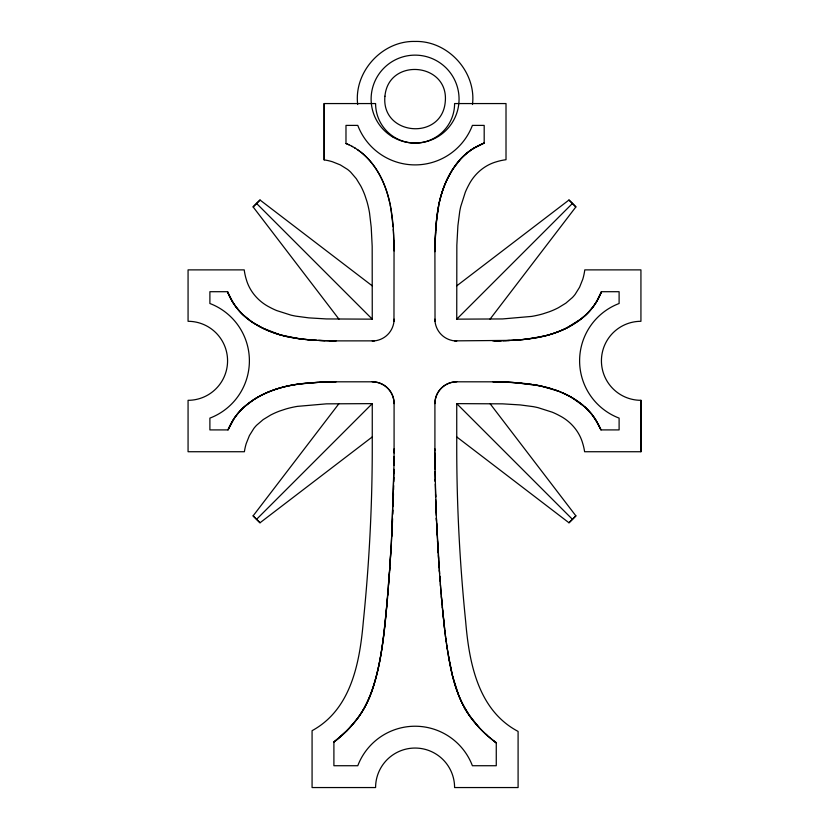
<?xml version="1.0" encoding="UTF-8"?>
<svg xmlns="http://www.w3.org/2000/svg" width="829" height="829" viewBox="0 0 829 829"><rect width="100%" height="100%" fill="white"/><g stroke="black" fill="none" stroke-linecap="round" stroke-linejoin="round"><path stroke-width="1.24" d="M324.16 159.883L324.16 103.563L375.589 103.563A39.502 39.502 0 0 0 415.091 143.075A39.502 39.502 0 0 0 454.593 103.563L506.011 103.563L506.011 159.707L504.84 159.883A56.538 56.538 0 0 0 496.581 161.748C484.478 165.126 474.395 173.924 468.727 185.064A76.455 76.455 0 0 0 465.307 192.224L460.748 206.514A106.589 106.589 0 0 0 459.732 211.416L457.898 225.747L456.841 245.177L456.738 319.155L502.561 318.937L531.658 316.409A103.801 103.801 0 0 0 542.819 313.89L549.161 311.808A79.066 79.066 0 0 0 558.331 307.756L565.803 303.196L572.393 297.538A39.232 39.232 0 0 0 575.119 294.388L579.585 287.217L582.746 279.311A56.538 56.538 0 0 0 584.611 271.052L584.787 269.881L640.931 269.881L640.931 321.3A39.502 39.502 0 0 0 601.429 360.802A39.502 39.502 0 0 0 640.931 400.314L640.931 451.732L584.611 451.732A56.538 56.538 0 0 0 582.746 443.474C579.367 431.37 570.57 421.287 559.44 415.619A76.455 76.455 0 0 0 552.269 412.2L537.98 407.64A106.589 106.589 0 0 0 533.088 406.624L520.197 404.925L502.561 403.847L456.738 403.63L456.738 448.862C456.789 506.581 459.836 564.3 465.691 621.719C469.141 662.692 478.053 710.298 518.094 731.416L518.094 787.55L454.593 787.55A39.502 39.502 0 0 0 415.091 748.048A39.502 39.502 0 0 0 375.589 787.55L312.077 787.55L312.077 730.681C351.351 709.323 359.776 662.205 363.309 621.719C369.164 564.3 372.211 506.581 372.262 448.862L372.262 403.63L326.439 403.847L297.342 406.376A103.801 103.801 0 0 0 286.181 408.894L279.839 410.977A79.066 79.066 0 0 0 270.668 415.028L263.197 419.588L256.607 425.246A39.232 39.232 0 0 0 253.881 428.396L249.415 435.567L246.254 443.484A56.538 56.538 0 0 0 244.389 451.732L188.069 451.732L188.069 400.314A39.502 39.502 0 0 0 227.571 360.802A39.502 39.502 0 0 0 188.069 321.3L188.069 269.881L244.213 269.881L244.389 271.052A56.538 56.538 0 0 0 246.254 279.311C249.633 291.414 258.43 301.497 269.56 307.165A76.455 76.455 0 0 0 276.731 310.585L291.02 315.144A106.589 106.589 0 0 0 295.912 316.16L308.802 317.87L326.439 318.937L372.262 319.155L372.18 246.254L371.216 227.187L369.516 212.835A103.801 103.801 0 0 0 366.998 201.675L364.915 195.333A79.066 79.066 0 0 0 360.864 186.162L356.304 178.701L350.646 172.1A39.232 39.232 0 0 0 347.496 169.385L340.325 164.909L332.419 161.748A56.538 56.538 0 0 0 324.16 159.883L324.16 103.563M394.086 452.955L394.086 403.63A21.73 21.73 0 0 0 392.376 395.132A21.886 21.886 0 0 0 384.469 385.537A21.73 21.73 0 0 0 372.262 381.806L334.574 381.817M435.028 321.393L434.914 251.591L435.598 231.643M640.931 451.732L640.931 400.314M394.086 448.872L394.003 465.214L394.055 456.634M434.914 251.591L435.111 241.799M391.744 536.446L394.003 464.395M393.899 473.39L393.951 469.297M393.91 472.157L391.485 541.036M393.754 481.556L393.827 477.473M393.568 489.721L393.671 485.639M393.464 493.804L393.091 506.063M392.78 514.229L392.936 510.146M435.163 240.161L436.821 217.291M392.407 523.12L392.594 518.674M472.478 104.527C476.54 71.885 447.919 40.507 415.091 41.45C382.252 40.507 353.641 71.895 357.693 104.527M392.2 527.555L389.589 571.088M393.972 321.393L394.044 247.788M391.506 540.891L389.091 578.093M391.05 548.549L390.096 563.575M435.681 230.379L436.272 222.659M389.837 567.533C385.993 609.729 385.122 653.325 370.967 693.707M389.526 571.969L387.102 602.818M388.542 585.284L388.884 580.849M436.064 225.115L435.753 229.229A357.807 357.807 0 0 0 434.904 251.591M387.744 595.305L388.148 590.3M387.537 597.802C383.495 634.827 381.962 673.739 364.532 707.479M436.178 223.685L436.614 219.125M386.884 605.315C384.014 633.532 381.361 662.174 372.573 689.293A107.397 107.397 0 0 1 356.688 719.707M436.334 221.954L438.914 204.183M436.686 218.421L436.842 217.011M437.059 215.322L436.935 216.307L438.582 205.789M437.184 214.338C439.132 199.696 443.37 185.199 450.821 172.391M370.615 694.598C363.351 713.593 350.025 729.831 333.9 742.038L333.9 765.727L357.776 765.727A61.325 61.325 0 0 1 472.395 765.727L496.27 765.727L496.27 742.929C479.929 730.784 466.261 714.629 458.779 695.562M451.442 171.344L454.188 167.075M454.624 166.442C460.955 157.323 469.608 149.811 479.639 145.023M372.262 436.924L260.016 522.778L256.534 519.358L253.114 515.876L338.968 403.63M490.032 319.155L575.886 206.908L572.466 203.426L568.984 200.017L456.738 285.86M356.584 719.624L349.475 727.986A128.039 128.039 0 0 1 333.9 742.038L346.781 730.774M338.968 319.155L253.114 206.908L256.534 203.426L260.016 200.017L372.262 285.86M456.738 436.924L568.984 522.778L572.466 519.358L575.886 515.876L490.032 403.63M253.114 206.908L260.016 200.017M256.534 519.358L372.262 403.63M456.738 319.155L572.466 203.426M568.984 522.778L575.886 515.876M480.54 144.598L484.188 143.013L484.188 125.397L472.395 125.397A61.325 61.325 0 0 1 357.776 125.397L345.983 125.397L345.983 143.5C370.667 153.261 384.905 178.763 389.972 203.654M557.938 331.828C576.922 324.823 594.248 311.093 601.481 291.704L619.108 291.704L619.108 303.497A61.325 61.325 0 0 0 619.108 418.117L619.108 429.909L601.004 429.909L595.491 419.433A62.237 62.237 0 0 0 588.3 410.293L587.191 409.174M557.337 332.056L552.518 333.745A122.36 122.36 0 0 1 537.037 337.59L522.197 339.61M306.16 383.247C275.249 385.526 240.327 399.246 227.996 429.909L209.892 429.909L209.892 418.117A61.325 61.325 0 0 0 209.892 303.497L209.892 291.704L227.519 291.704C232.514 304.564 241.788 315.6 253.446 322.958M297.393 384.283C276.606 387.278 255.622 394.987 240.711 410.293A62.31 62.31 0 0 0 233.509 419.443L227.996 429.909L233.809 418.977A62.786 62.786 0 0 1 244.244 406.863L254.182 399.371A92.278 92.278 0 0 1 266.731 392.749C288.492 383.143 312.678 382.252 336.087 381.806L328.667 381.941A430.614 430.614 0 0 0 316.181 382.501L299.497 383.993M519.213 339.859C534.177 338.76 549.15 335.911 562.901 329.776A95.76 95.76 0 0 0 569.378 326.605L578.549 320.906L585.492 315.258A62.89 62.89 0 0 0 596.745 301.321L601.481 291.704L597.118 300.689A63.025 63.025 0 0 1 586.217 314.574A66.973 66.973 0 0 1 581.699 318.533L566.518 328.066A102.257 102.257 0 0 1 555.617 332.688A112.578 112.578 0 0 1 546.093 335.621L528.601 338.916A176.504 176.504 0 0 1 522.923 339.538L512.768 340.294M307.258 383.143L310.367 382.884M521.441 339.672L510.933 340.387M518.467 339.911L512.477 340.304M311.269 382.811L318.502 382.366M511.731 340.346L508.208 340.532M511.286 340.377L454.499 340.864M329.559 340.885L374.501 340.864M509.804 340.45L505.856 340.646M319.403 382.314L322.118 382.19M508.322 340.522L504.674 340.698M323.02 382.148L326.212 382.024M503.504 340.74L505.358 340.657M503.804 340.719L494.467 340.968M326.968 382.003L329.248 381.92M501.151 340.823L496.436 340.947M330.004 381.9L330.771 381.889M332.294 381.848L333.807 381.827M495.265 340.957L492.913 340.978M434.914 450.914L434.914 403.63A21.73 21.73 0 0 1 438.634 391.423A21.886 21.886 0 0 1 448.24 383.516A21.73 21.73 0 0 1 456.738 381.806L495.587 381.827L514.944 382.635M336.087 340.978L317.921 340.398M334.688 340.968L331.89 340.937M330.502 340.906L316.15 340.294M324.906 340.729L319.32 340.481M515.534 382.677L520.239 383.019M314.885 340.211L309.29 339.797M312.357 340.045L316.523 340.315L303.632 339.279M310.989 339.942L311.673 339.994M310.305 339.89L307.87 339.683M308.937 339.776L307.165 339.621M520.83 383.06L531.752 384.293M307.569 339.662L301.507 339.051M306.461 339.558L304.336 339.351M303.466 339.258L288.689 336.978M302.222 339.134L302.927 339.206M301.797 339.082C286.129 337.33 270.575 333.02 256.886 325.072M300.316 338.895L299.331 338.771M298.834 338.709L280.223 334.875L262.026 327.849M533.078 384.501L542.29 386.241M552.466 389.029L536 384.977L512.799 382.49A426.065 426.065 0 0 0 500.374 381.941L492.913 381.806A389.91 389.91 0 0 1 516.881 382.749L541.005 385.951L558.819 391.309M543.658 386.563C558.083 390.055 572.145 396.127 583.543 405.785M553.969 389.526C565.948 393.64 577.481 399.723 586.621 408.614M345.983 143.5L347.465 144.142M348.201 144.474L348.926 144.816M261.228 327.445L255.726 324.388M351.807 146.277L352.512 146.66M354.605 147.863L355.299 148.277M255.85 324.45L251.581 321.704M254.202 323.434L254.959 323.911M357.33 149.583L361.351 152.515M250.949 321.269L249.695 320.367M249.073 319.911C239.415 312.782 231.913 302.865 227.519 291.704L232.897 302.367A62.797 62.797 0 0 0 242.793 314.585L252.109 322.077L264.275 328.937A103.604 103.604 0 0 0 273.404 332.688A117.21 117.21 0 0 0 288.689 336.968M493.991 741.188L496.27 742.929M361.91 152.961C387.122 174.08 393.133 208.949 393.806 240.182M584.518 406.635L591.958 414.51L598.227 424.085M485.286 733.748L487.4 735.686M568.984 200.017L575.886 206.908M256.534 203.426L372.262 319.155M456.738 403.63L572.466 519.358M253.114 515.876L260.016 522.778M479.224 727.665L469.515 715.614L463.318 705.375M463.069 704.899L462.095 702.982M598.652 424.904L601.004 429.909L596.144 420.469A62.828 62.828 0 0 0 584.766 406.863L571.792 397.526A94.755 94.755 0 0 0 562.249 392.739M461.857 702.495C451.536 680.827 448.334 656.744 445.08 633.201M458.551 695.003L452.468 675.645L448.012 653.293M450.116 664.941L451.37 670.962A168.743 168.743 0 0 0 456.966 691.013M390.231 204.918L390.728 207.447M449.608 662.298L449.857 663.625M449.484 661.646L448.416 655.698M390.925 208.535L393.081 226.763M447.619 650.889L448.064 653.615M447.235 648.485L447.681 651.293M446.862 646.071L447.308 648.962M446.499 643.656L446.904 646.34M446.137 641.086L446.52 643.718M445.774 638.465L446.157 641.252M445.422 635.833L445.826 638.838M442.292 607.201L445.494 636.423M444.748 630.568L445.152 633.77M444.821 631.118L441.36 596.548M444.499 628.465L442.541 609.864M442.323 607.47L440.323 583.533M441.816 601.875L440.437 585.015M440.209 582.051L439.764 576.134L440.458 585.315M439.878 577.616L438.365 555.534M439.339 570.217L439.443 571.699M439.598 573.772L436.406 518.571L435.08 472.053M438.935 564.342L439.142 567.285M393.257 229.322L393.392 231.592M437.028 532.021L438.551 558.466M438.178 552.591L437.494 540.84M393.433 232.193L393.63 236.11M437.184 534.964L436.375 517.99L436.489 520.591M436.603 523.203L436.748 526.146M393.661 236.711L393.702 237.612M393.734 238.379L393.837 240.949M436.064 510.156L436.272 515.379M436.168 512.768L435.702 499.721M393.827 240.638L394.065 249.539M393.858 241.322L393.982 245.425M435.785 502.333L435.878 504.944M435.546 494.509L435.629 497.11L435.287 484.063M394.003 246.109L394.024 246.804M435.194 479.421L435.235 481.452L435.07 471.276M435.09 473.307L434.914 448.872M435.038 469.235L434.914 452.945L434.924 454.986M394.076 250.223L394.086 250.907M394.086 319.155A21.823 21.823 0 0 1 372.262 340.978M456.738 340.978A21.823 21.823 0 0 1 434.914 319.155M434.914 403.63A21.823 21.823 0 0 1 456.738 381.806M496.426 742.701A116.112 116.112 0 0 1 464.313 707.904M464.572 707.759A111.086 111.086 0 0 1 457.069 690.982M372.262 381.806A21.823 21.823 0 0 1 394.086 403.63M364.605 707.52A104.402 104.402 0 0 1 346.74 730.732M384.936 96.247C380.946 135.728 441.784 141.117 445.246 101.946C449.235 62.476 388.386 57.087 384.936 96.247M439.287 202.452L438.924 204.121A117.21 117.21 0 0 1 443.194 188.888A103.604 103.604 0 0 1 446.955 179.779L452.727 169.271L460.623 159.013A62.869 62.869 0 0 1 474.571 147.749L484.188 143.013L473.525 148.391A62.797 62.797 0 0 0 461.307 158.287C449.815 170.453 442.976 186.307 439.287 202.452M393.101 137.179A43.968 43.968 0 0 0 459.059 99.097A43.968 43.968 0 0 0 393.101 61.025A43.968 43.968 0 0 0 393.101 137.179"/></g></svg>
